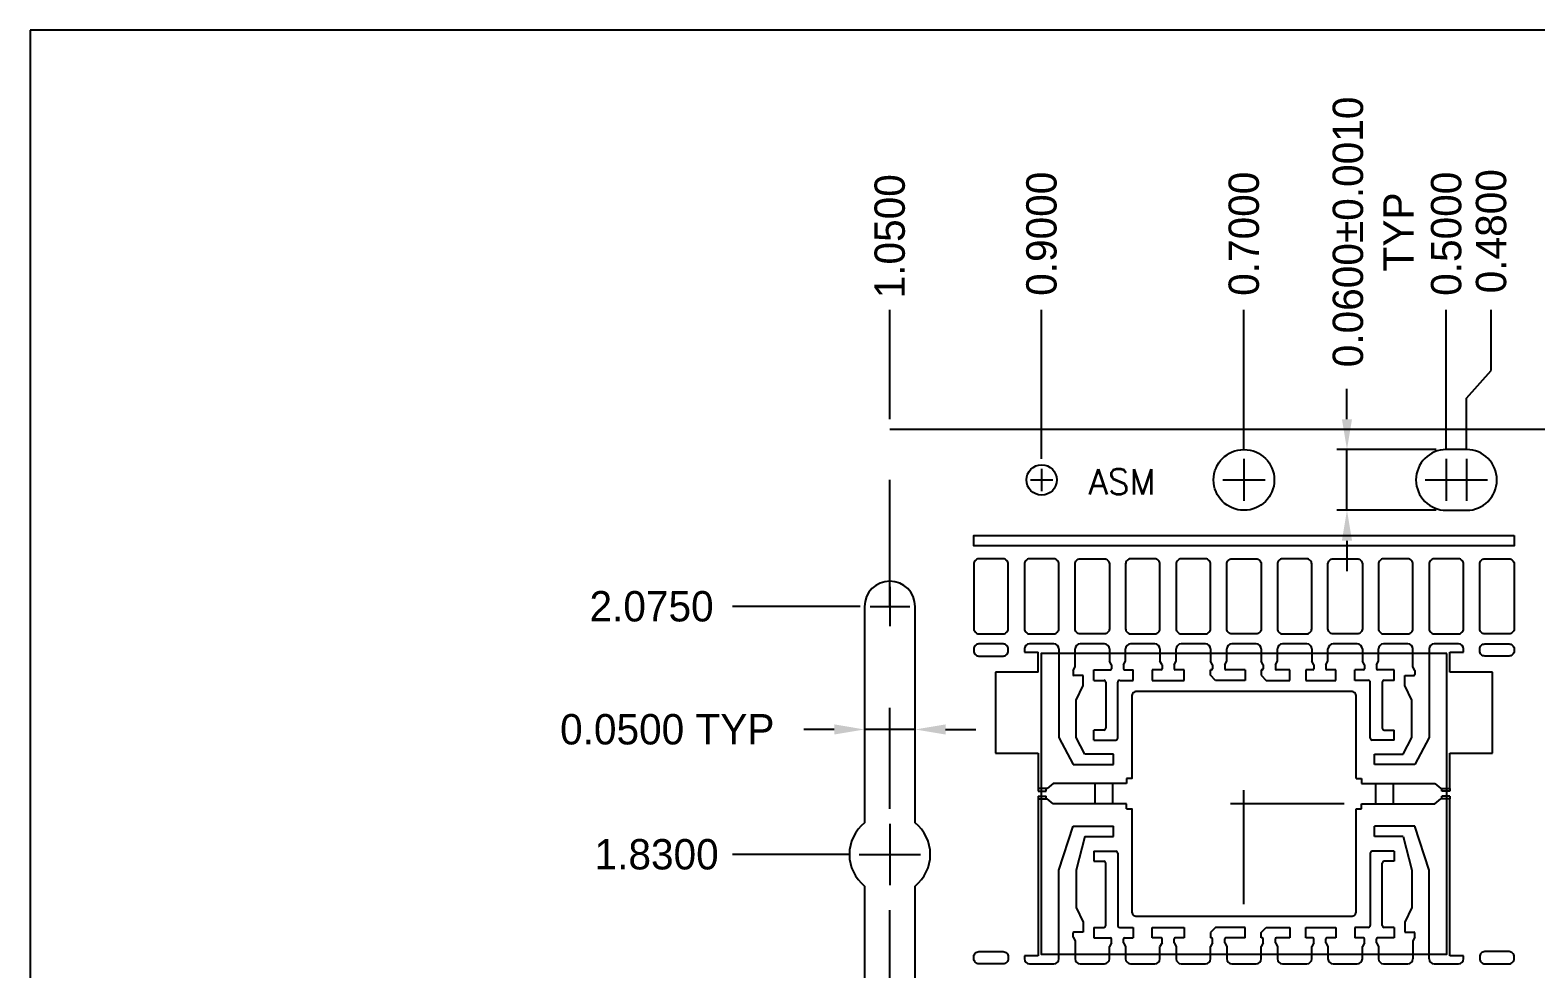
# Model space of a CAD drawing. Header units: inches. Extents: x -27000.02 to -26991.58, y 17307.58 to 17312.32.
# Drawn here: x -27000.018 to -26998.529, y 17311.393 to 17312.32 of the extents above; entities that cross this region are included whole.
import ezdxf

# ---------------------------------------------------------------- set-up
doc = ezdxf.new("R2010")
doc.units = ezdxf.units.IN
doc.header["$MEASUREMENT"] = 0
doc.linetypes.add('CENTER', pattern=[2, 1.25, -0.25, 0.25, -0.25])
doc.linetypes.add('HIDDEN', pattern=[0.375, 0.25, -0.125])
doc.layers.add('1', color=7, linetype='Continuous')
doc.layers.add('1D', color=4, linetype='Continuous')
doc.styles.add('ROMANS', font='romans', dxfattribs={"height": 2.5})

msp = doc.modelspace()

# ---------------------------------------------------------------- linework, layer by layer
at = {"layer": '1'}
for p, q in [((-26999.1678, 17311.9257), (-26997.8178, 17311.9257)), ((-26999.0348, 17311.7087), (-26999.0348, 17311.7057)), ((-26999.0348, 17311.7057), (-26999.0213, 17311.7057)), ((-26999.0058, 17311.7137), (-26999.0298, 17311.7137)), ((-26999.0213, 17311.6857), (-26999.0213, 17311.7057)), ((-26999.0008, 17311.7087), (-26999.0008, 17311.6212)), ((-26998.9848, 17311.6909), (-26998.9848, 17311.7087)), ((-26998.9558, 17311.7137), (-26998.9798, 17311.7137)), ((-26998.9508, 17311.7087), (-26998.9508, 17311.6965)), ((-26998.9348, 17311.6965), (-26998.9348, 17311.7087)), ((-26998.9058, 17311.7137), (-26998.9298, 17311.7137)), ((-26998.9008, 17311.7087), (-26998.9008, 17311.6965)), ((-26998.8848, 17311.6965), (-26998.8848, 17311.7087)), ((-26998.8558, 17311.7137), (-26998.8798, 17311.7137)), ((-26998.8508, 17311.7087), (-26998.8508, 17311.6965)), ((-26998.8348, 17311.6965), (-26998.8348, 17311.7087)), ((-26998.8058, 17311.7137), (-26998.8298, 17311.7137)), ((-26998.8008, 17311.7087), (-26998.8008, 17311.6965)), ((-26998.7848, 17311.6965), (-26998.7848, 17311.7087)), ((-26998.7558, 17311.7137), (-26998.7798, 17311.7137)), ((-26998.7508, 17311.7087), (-26998.7508, 17311.6965)), ((-26998.7348, 17311.6965), (-26998.7348, 17311.7087)), ((-26998.7058, 17311.7137), (-26998.7298, 17311.7137)), ((-26998.7008, 17311.7087), (-26998.7008, 17311.6965)), ((-26998.6848, 17311.6965), (-26998.6848, 17311.7087)), ((-26998.6558, 17311.7137), (-26998.6798, 17311.7137)), ((-26998.6508, 17311.6909), (-26998.6508, 17311.7087)), ((-26998.6348, 17311.7087), (-26998.6348, 17311.6212)), ((-26998.6058, 17311.7137), (-26998.6298, 17311.7137)), ((-26998.6143, 17311.7057), (-26998.6008, 17311.7057)), ((-26998.6143, 17311.6857), (-26998.6143, 17311.7057)), ((-26998.6008, 17311.7057), (-26998.6008, 17311.7087)), ((-26999.0213, 17311.6857), (-26999.0633, 17311.6857)), ((-26999.0633, 17311.6857), (-26999.0633, 17311.6057)), ((-26998.9867, 17311.6874), (-26998.9848, 17311.6909)), ((-26998.9867, 17311.6874), (-26998.9867, 17311.6834)), ((-26998.9662, 17311.6777), (-26998.9662, 17311.688)), ((-26998.9662, 17311.688), (-26998.9498, 17311.688)), ((-26998.9488, 17311.6929), (-26998.9508, 17311.6965)), ((-26998.9488, 17311.6929), (-26998.9488, 17311.689)), ((-26998.9368, 17311.6929), (-26998.9348, 17311.6965)), ((-26998.9368, 17311.6929), (-26998.9368, 17311.689)), ((-26998.9358, 17311.688), (-26998.9273, 17311.688)), ((-26998.9273, 17311.6777), (-26998.9273, 17311.688)), ((-26998.9087, 17311.688), (-26998.9087, 17311.6777)), ((-26998.8998, 17311.688), (-26998.9087, 17311.688)), ((-26998.8988, 17311.6929), (-26998.9008, 17311.6965)), ((-26998.8988, 17311.6929), (-26998.8988, 17311.689)), ((-26998.8868, 17311.6929), (-26998.8848, 17311.6965)), ((-26998.8868, 17311.6929), (-26998.8868, 17311.689)), ((-26998.8769, 17311.688), (-26998.8858, 17311.688)), ((-26998.8769, 17311.6777), (-26998.8769, 17311.688)), ((-26998.8488, 17311.6929), (-26998.8508, 17311.6965)), ((-26998.8508, 17311.6827), (-26998.8508, 17311.688)), ((-26998.8498, 17311.688), (-26998.8508, 17311.688)), ((-26998.8488, 17311.6929), (-26998.8488, 17311.689)), ((-26998.8368, 17311.6929), (-26998.8348, 17311.6965)), ((-26998.8368, 17311.6929), (-26998.8368, 17311.689)), ((-26998.8165, 17311.688), (-26998.8358, 17311.688)), ((-26998.8165, 17311.688), (-26998.8165, 17311.6777)), ((-26998.7988, 17311.6929), (-26998.8008, 17311.6965)), ((-26998.8008, 17311.688), (-26998.8008, 17311.6827)), ((-26998.7998, 17311.688), (-26998.8008, 17311.688)), ((-26998.7988, 17311.6929), (-26998.7988, 17311.689)), ((-26998.7868, 17311.6929), (-26998.7848, 17311.6965)), ((-26998.7868, 17311.6929), (-26998.7868, 17311.689)), ((-26998.7725, 17311.688), (-26998.7858, 17311.688)), ((-26998.7725, 17311.6777), (-26998.7725, 17311.688)), ((-26998.7568, 17311.688), (-26998.7568, 17311.6777)), ((-26998.7498, 17311.688), (-26998.7568, 17311.688)), ((-26998.7488, 17311.6929), (-26998.7508, 17311.6965)), ((-26998.7488, 17311.6929), (-26998.7488, 17311.689)), ((-26998.7368, 17311.6929), (-26998.7348, 17311.6965)), ((-26998.7368, 17311.6929), (-26998.7368, 17311.689)), ((-26998.7269, 17311.688), (-26998.7358, 17311.688)), ((-26998.7269, 17311.6777), (-26998.7269, 17311.688)), ((-26998.7083, 17311.6777), (-26998.7083, 17311.688)), ((-26998.6998, 17311.688), (-26998.7083, 17311.688)), ((-26998.6988, 17311.6929), (-26998.7008, 17311.6965)), ((-26998.6988, 17311.6929), (-26998.6988, 17311.689)), ((-26998.6868, 17311.6929), (-26998.6848, 17311.6965)), ((-26998.6868, 17311.6929), (-26998.6868, 17311.689)), ((-26998.6694, 17311.688), (-26998.6858, 17311.688)), ((-26998.6694, 17311.6777), (-26998.6694, 17311.688)), ((-26998.6488, 17311.6874), (-26998.6508, 17311.6909)), ((-26998.6488, 17311.6874), (-26998.6488, 17311.6834)), ((-26998.5723, 17311.6857), (-26998.6143, 17311.6857)), ((-26998.5723, 17311.6057), (-26998.5723, 17311.6857)), ((-26998.9769, 17311.6824), (-26998.9858, 17311.6824)), ((-26998.9838, 17311.658), (-26998.9769, 17311.6726)), ((-26998.9769, 17311.6726), (-26998.9769, 17311.6824)), ((-26998.9662, 17311.6777), (-26998.9564, 17311.6777)), ((-26998.9544, 17311.6758), (-26998.9544, 17311.6305)), ((-26998.9426, 17311.6207), (-26998.9426, 17311.6758)), ((-26998.9406, 17311.6777), (-26998.9273, 17311.6777)), ((-26998.9087, 17311.6777), (-26998.8769, 17311.6777)), ((-26998.8458, 17311.6777), (-26998.8508, 17311.6827)), ((-26998.8165, 17311.6777), (-26998.8458, 17311.6777)), ((-26998.8008, 17311.6827), (-26998.7958, 17311.6777)), ((-26998.7958, 17311.6777), (-26998.7725, 17311.6777)), ((-26998.7568, 17311.6777), (-26998.7269, 17311.6777)), ((-26998.695, 17311.6777), (-26998.7083, 17311.6777)), ((-26998.693, 17311.6207), (-26998.693, 17311.6758)), ((-26998.6812, 17311.6758), (-26998.6812, 17311.6305)), ((-26998.6694, 17311.6777), (-26998.6792, 17311.6777)), ((-26998.6587, 17311.6726), (-26998.6587, 17311.6824)), ((-26998.6587, 17311.6824), (-26998.6498, 17311.6824)), ((-26998.6518, 17311.658), (-26998.6587, 17311.6726)), ((-26998.9838, 17311.6212), (-26998.9838, 17311.658)), ((-26998.6518, 17311.6212), (-26998.6518, 17311.658)), ((-26998.9564, 17311.6285), (-26998.9662, 17311.6285)), ((-26998.9662, 17311.6187), (-26998.9662, 17311.6285)), ((-26998.6792, 17311.6285), (-26998.6694, 17311.6285)), ((-26998.6694, 17311.6187), (-26998.6694, 17311.6285)), ((-26999.0008, 17311.6212), (-26998.9867, 17311.5947)), ((-26998.9751, 17311.6049), (-26998.9838, 17311.6212)), ((-26998.9662, 17311.6187), (-26998.9446, 17311.6187)), ((-26998.6694, 17311.6187), (-26998.691, 17311.6187)), ((-26998.6605, 17311.6049), (-26998.6518, 17311.6212)), ((-26998.6348, 17311.6212), (-26998.6489, 17311.5947)), ((-26999.0633, 17311.6057), (-26999.0213, 17311.6057)), ((-26999.0213, 17311.6057), (-26999.0213, 17311.5708)), ((-26998.9469, 17311.6049), (-26998.9751, 17311.6049)), ((-26998.9469, 17311.5947), (-26998.9469, 17311.6049)), ((-26998.6887, 17311.5947), (-26998.6887, 17311.6049)), ((-26998.6887, 17311.6049), (-26998.6605, 17311.6049)), ((-26998.6143, 17311.6057), (-26998.5723, 17311.6057)), ((-26998.6143, 17311.5708), (-26998.6143, 17311.6057)), ((-26998.9867, 17311.5947), (-26998.9469, 17311.5947)), ((-26998.6489, 17311.5947), (-26998.6887, 17311.5947)), ((-26999.0123, 17311.5708), (-26999.0213, 17311.5708)), ((-26999.0123, 17311.5708), (-26999.0213, 17311.5708)), ((-26999.0063, 17311.5757), (-26999.0123, 17311.5708)), ((-26998.9338, 17311.5757), (-26999.0063, 17311.5757)), ((-26998.9338, 17311.5807), (-26998.9338, 17311.5757)), ((-26998.7068, 17311.5807), (-26998.7018, 17311.5807)), ((-26998.7018, 17311.5807), (-26998.7018, 17311.5757)), ((-26998.7018, 17311.5757), (-26998.6293, 17311.5757)), ((-26998.6293, 17311.5757), (-26998.6233, 17311.5708)), ((-26998.6233, 17311.5708), (-26998.6143, 17311.5708)), ((-26998.6233, 17311.5708), (-26998.6143, 17311.5708)), ((-26999.0213, 17311.5606), (-26999.0213, 17311.4057)), ((-26999.0213, 17311.5606), (-26999.0123, 17311.5606)), ((-26999.0213, 17311.5606), (-26999.0123, 17311.5606)), ((-26999.0063, 17311.5557), (-26999.0123, 17311.5606)), ((-26998.9338, 17311.5557), (-26999.0063, 17311.5557)), ((-26998.9338, 17311.5507), (-26998.9338, 17311.5557)), ((-26998.7018, 17311.5507), (-26998.7018, 17311.5557)), ((-26998.7018, 17311.5557), (-26998.6293, 17311.5557)), ((-26998.6293, 17311.5557), (-26998.6233, 17311.5606)), ((-26998.6143, 17311.5606), (-26998.6233, 17311.5606)), ((-26998.6143, 17311.5606), (-26998.6233, 17311.5606)), ((-26998.6143, 17311.4057), (-26998.6143, 17311.5606)), ((-26998.7068, 17311.5507), (-26998.7018, 17311.5507)), ((-26999.0008, 17311.4902), (-26998.9867, 17311.5336)), ((-26998.9867, 17311.5336), (-26998.9469, 17311.5336)), ((-26998.9751, 17311.5234), (-26998.9838, 17311.4902)), ((-26998.9751, 17311.5234), (-26998.9469, 17311.5234)), ((-26998.9469, 17311.5234), (-26998.9469, 17311.5336)), ((-26998.6489, 17311.5336), (-26998.6887, 17311.5336)), ((-26998.6887, 17311.5234), (-26998.6887, 17311.5336)), ((-26998.6605, 17311.5234), (-26998.6887, 17311.5234)), ((-26998.6605, 17311.5234), (-26998.6518, 17311.4902)), ((-26998.6348, 17311.4902), (-26998.6489, 17311.5336)), ((-26998.9662, 17311.5088), (-26998.9446, 17311.5088)), ((-26998.9662, 17311.5088), (-26998.9662, 17311.499)), ((-26998.9426, 17311.5069), (-26998.9426, 17311.4356)), ((-26998.693, 17311.5069), (-26998.693, 17311.4356)), ((-26998.6694, 17311.5088), (-26998.691, 17311.5088)), ((-26998.6694, 17311.5088), (-26998.6694, 17311.499)), ((-26998.9662, 17311.499), (-26998.9564, 17311.499)), ((-26998.9544, 17311.4356), (-26998.9544, 17311.497)), ((-26998.6812, 17311.4356), (-26998.6812, 17311.497)), ((-26998.6694, 17311.499), (-26998.6792, 17311.499)), ((-26999.0008, 17311.4027), (-26999.0008, 17311.4902)), ((-26998.9838, 17311.4902), (-26998.9838, 17311.4533)), ((-26998.6518, 17311.4902), (-26998.6518, 17311.4533)), ((-26998.6348, 17311.4027), (-26998.6348, 17311.4902)), ((-26998.9838, 17311.4533), (-26998.9769, 17311.4388)), ((-26998.6518, 17311.4533), (-26998.6587, 17311.4388)), ((-26998.9769, 17311.4388), (-26998.9769, 17311.4289)), ((-26998.9662, 17311.4336), (-26998.9662, 17311.4234)), ((-26998.9662, 17311.4336), (-26998.9564, 17311.4336)), ((-26998.9406, 17311.4336), (-26998.9273, 17311.4336)), ((-26998.9273, 17311.4336), (-26998.9273, 17311.4234)), ((-26998.9087, 17311.4234), (-26998.9087, 17311.4336)), ((-26998.9087, 17311.4336), (-26998.8769, 17311.4336)), ((-26998.8769, 17311.4336), (-26998.8769, 17311.4234)), ((-26998.8458, 17311.4336), (-26998.8508, 17311.4286)), ((-26998.8165, 17311.4336), (-26998.8458, 17311.4336)), ((-26998.8165, 17311.4234), (-26998.8165, 17311.4336)), ((-26998.8008, 17311.4286), (-26998.7958, 17311.4336)), ((-26998.7958, 17311.4336), (-26998.7725, 17311.4336)), ((-26998.7725, 17311.4336), (-26998.7725, 17311.4234)), ((-26998.7568, 17311.4234), (-26998.7568, 17311.4336)), ((-26998.7568, 17311.4336), (-26998.7269, 17311.4336)), ((-26998.7269, 17311.4336), (-26998.7269, 17311.4234)), ((-26998.695, 17311.4336), (-26998.7083, 17311.4336)), ((-26998.7083, 17311.4336), (-26998.7083, 17311.4234)), ((-26998.6694, 17311.4336), (-26998.6792, 17311.4336)), ((-26998.6694, 17311.4336), (-26998.6694, 17311.4234)), ((-26998.6587, 17311.4388), (-26998.6587, 17311.4289)), ((-26998.9867, 17311.424), (-26998.9867, 17311.4279)), ((-26998.9867, 17311.424), (-26998.9848, 17311.4204)), ((-26998.9769, 17311.4289), (-26998.9858, 17311.4289)), ((-26998.9848, 17311.4204), (-26998.9848, 17311.4027)), ((-26998.9662, 17311.4234), (-26998.9498, 17311.4234)), ((-26998.9488, 17311.4184), (-26998.9508, 17311.4149)), ((-26998.9488, 17311.4184), (-26998.9488, 17311.4224)), ((-26998.9368, 17311.4184), (-26998.9368, 17311.4224)), ((-26998.9368, 17311.4184), (-26998.9348, 17311.4149)), ((-26998.9358, 17311.4234), (-26998.9273, 17311.4234)), ((-26998.8998, 17311.4234), (-26998.9087, 17311.4234)), ((-26998.8988, 17311.4184), (-26998.9008, 17311.4149)), ((-26998.8988, 17311.4184), (-26998.8988, 17311.4224)), ((-26998.8868, 17311.4184), (-26998.8868, 17311.4224)), ((-26998.8868, 17311.4184), (-26998.8848, 17311.4149)), ((-26998.8769, 17311.4234), (-26998.8858, 17311.4234)), ((-26998.8508, 17311.4286), (-26998.8508, 17311.4234)), ((-26998.8498, 17311.4234), (-26998.8508, 17311.4234)), ((-26998.8488, 17311.4184), (-26998.8508, 17311.4149)), ((-26998.8488, 17311.4184), (-26998.8488, 17311.4224)), ((-26998.8368, 17311.4184), (-26998.8368, 17311.4224)), ((-26998.8368, 17311.4184), (-26998.8348, 17311.4149)), ((-26998.8165, 17311.4234), (-26998.8358, 17311.4234)), ((-26998.8008, 17311.4234), (-26998.8008, 17311.4286)), ((-26998.7998, 17311.4234), (-26998.8008, 17311.4234)), ((-26998.7988, 17311.4184), (-26998.8008, 17311.4149)), ((-26998.7988, 17311.4184), (-26998.7988, 17311.4224)), ((-26998.7868, 17311.4184), (-26998.7868, 17311.4224)), ((-26998.7868, 17311.4184), (-26998.7848, 17311.4149)), ((-26998.7725, 17311.4234), (-26998.7858, 17311.4234)), ((-26998.7498, 17311.4234), (-26998.7568, 17311.4234)), ((-26998.7488, 17311.4184), (-26998.7508, 17311.4149)), ((-26998.7488, 17311.4184), (-26998.7488, 17311.4224)), ((-26998.7368, 17311.4184), (-26998.7368, 17311.4224)), ((-26998.7368, 17311.4184), (-26998.7348, 17311.4149)), ((-26998.7269, 17311.4234), (-26998.7358, 17311.4234)), ((-26998.6998, 17311.4234), (-26998.7083, 17311.4234)), ((-26998.6988, 17311.4184), (-26998.7008, 17311.4149)), ((-26998.6988, 17311.4184), (-26998.6988, 17311.4224)), ((-26998.6868, 17311.4184), (-26998.6868, 17311.4224)), ((-26998.6868, 17311.4184), (-26998.6848, 17311.4149)), ((-26998.6694, 17311.4234), (-26998.6858, 17311.4234)), ((-26998.6587, 17311.4289), (-26998.6498, 17311.4289)), ((-26998.6488, 17311.424), (-26998.6508, 17311.4204)), ((-26998.6508, 17311.4204), (-26998.6508, 17311.4027)), ((-26998.6488, 17311.424), (-26998.6488, 17311.4279)), ((-26999.0348, 17311.4057), (-26999.0348, 17311.4027)), ((-26999.0213, 17311.4057), (-26999.0348, 17311.4057)), ((-26998.9508, 17311.4027), (-26998.9508, 17311.4149)), ((-26998.9348, 17311.4149), (-26998.9348, 17311.4027)), ((-26998.9008, 17311.4027), (-26998.9008, 17311.4149)), ((-26998.8848, 17311.4149), (-26998.8848, 17311.4027)), ((-26998.8508, 17311.4027), (-26998.8508, 17311.4149)), ((-26998.8348, 17311.4149), (-26998.8348, 17311.4027)), ((-26998.8008, 17311.4027), (-26998.8008, 17311.4149)), ((-26998.7848, 17311.4149), (-26998.7848, 17311.4027)), ((-26998.7508, 17311.4027), (-26998.7508, 17311.4149)), ((-26998.7348, 17311.4149), (-26998.7348, 17311.4027)), ((-26998.7008, 17311.4027), (-26998.7008, 17311.4149)), ((-26998.7008, 17311.4027), (-26998.7008, 17311.4073)), ((-26998.6848, 17311.4149), (-26998.6848, 17311.4027)), ((-26998.6848, 17311.4073), (-26998.6848, 17311.4027)), ((-26998.6008, 17311.4057), (-26998.6143, 17311.4057)), ((-26998.6008, 17311.4027), (-26998.6008, 17311.4057)), ((-26999.0298, 17311.3977), (-26999.0058, 17311.3977)), ((-26998.9798, 17311.3977), (-26998.9558, 17311.3977)), ((-26998.9298, 17311.3977), (-26998.9058, 17311.3977)), ((-26998.8798, 17311.3977), (-26998.8558, 17311.3977)), ((-26998.8298, 17311.3977), (-26998.8058, 17311.3977)), ((-26998.7798, 17311.3977), (-26998.7558, 17311.3977)), ((-26998.7298, 17311.3977), (-26998.7058, 17311.3977)), ((-26998.6798, 17311.3977), (-26998.6558, 17311.3977)), ((-26998.6298, 17311.3977), (-26998.6058, 17311.3977))]:
    msp.add_line(p, q, dxfattribs=at)
for points in [[(-26998.6178, 17311.8457), (-26998.5978, 17311.8457, 1), (-26998.5978, 17311.9057), (-26998.6178, 17311.9057, 1)], [(-26999.0848, 17311.7287, 0.414214), (-26999.0798, 17311.7237), (-26999.0558, 17311.7237, 0.414214), (-26999.0508, 17311.7287), (-26999.0508, 17311.7927, 0.414214), (-26999.0558, 17311.7977), (-26999.0798, 17311.7977, 0.414214), (-26999.0848, 17311.7927)], [(-26999.0348, 17311.7287, 0.414214), (-26999.0298, 17311.7237), (-26999.0058, 17311.7237, 0.414214), (-26999.0008, 17311.7287), (-26999.0008, 17311.7927, 0.414214), (-26999.0058, 17311.7977), (-26999.0298, 17311.7977, 0.414214), (-26999.0348, 17311.7927)], [(-26998.9508, 17311.7287, -0.414214), (-26998.9558, 17311.7237), (-26998.9798, 17311.7237, -0.414214), (-26998.9848, 17311.7287), (-26998.9848, 17311.7927, -0.414214), (-26998.9798, 17311.7977), (-26998.9558, 17311.7977, -0.414214), (-26998.9508, 17311.7927)], [(-26998.9298, 17311.7977, 0.414214), (-26998.9348, 17311.7927), (-26998.9348, 17311.7287, 0.414214), (-26998.9298, 17311.7237), (-26998.9058, 17311.7237, 0.414214), (-26998.9008, 17311.7287), (-26998.9008, 17311.7927, 0.414214), (-26998.9058, 17311.7977)], [(-26998.8848, 17311.7287, 0.414214), (-26998.8798, 17311.7237), (-26998.8558, 17311.7237, 0.414214), (-26998.8508, 17311.7287), (-26998.8508, 17311.7927, 0.414214), (-26998.8558, 17311.7977), (-26998.8798, 17311.7977, 0.414214), (-26998.8848, 17311.7927)], [(-26998.8008, 17311.7287, -0.414214), (-26998.8058, 17311.7237), (-26998.8298, 17311.7237, -0.414214), (-26998.8348, 17311.7287), (-26998.8348, 17311.7927, -0.414214), (-26998.8298, 17311.7977), (-26998.8058, 17311.7977, -0.414214), (-26998.8008, 17311.7927)], [(-26998.7558, 17311.7237, 0.414214), (-26998.7508, 17311.7287), (-26998.7508, 17311.7927, 0.414214), (-26998.7558, 17311.7977), (-26998.7798, 17311.7977, 0.414214), (-26998.7848, 17311.7927), (-26998.7848, 17311.7287, 0.414214), (-26998.7798, 17311.7237)], [(-26998.7008, 17311.7287, -0.414214), (-26998.7058, 17311.7237), (-26998.7298, 17311.7237, -0.414214), (-26998.7348, 17311.7287), (-26998.7348, 17311.7927, -0.414214), (-26998.7298, 17311.7977), (-26998.7058, 17311.7977, -0.414214), (-26998.7008, 17311.7927)], [(-26998.6848, 17311.7287, 0.414214), (-26998.6798, 17311.7237), (-26998.6558, 17311.7237, 0.414214), (-26998.6508, 17311.7287), (-26998.6508, 17311.7927, 0.414214), (-26998.6558, 17311.7977), (-26998.6798, 17311.7977, 0.414214), (-26998.6848, 17311.7927)], [(-26998.6058, 17311.7237, 0.414214), (-26998.6008, 17311.7287), (-26998.6008, 17311.7927, 0.414214), (-26998.6058, 17311.7977), (-26998.6298, 17311.7977, 0.414214), (-26998.6348, 17311.7927), (-26998.6348, 17311.7287, 0.414214), (-26998.6298, 17311.7237)], [(-26998.5508, 17311.7287, -0.414214), (-26998.5558, 17311.7237), (-26998.5798, 17311.7237, -0.414214), (-26998.5848, 17311.7287), (-26998.5848, 17311.7927, -0.414214), (-26998.5798, 17311.7977), (-26998.5558, 17311.7977, -0.414214), (-26998.5508, 17311.7927)], [(-26999.1928, 17310.8069, 0.480384), (-26999.1928, 17310.7445), (-26999.1928, 17309.9769, 0.480384), (-26999.1928, 17309.9145), (-26999.1928, 17309.8007, 1), (-26999.1428, 17309.8007), (-26999.1428, 17309.9145, 0.480384), (-26999.1428, 17309.9769), (-26999.1428, 17310.7445, 0.480384), (-26999.1428, 17310.8069), (-26999.1428, 17311.4745, 0.480384), (-26999.1428, 17311.5369), (-26999.1428, 17311.7507, 1), (-26999.1928, 17311.7507), (-26999.1928, 17311.5369, 0.480384), (-26999.1928, 17311.4745)], [(-26999.0558, 17311.7017, 0.414214), (-26999.0508, 17311.7067), (-26999.0508, 17311.7087, 0.414214), (-26999.0558, 17311.7137), (-26999.0798, 17311.7137, 0.414214), (-26999.0848, 17311.7087), (-26999.0848, 17311.7067, 0.414214), (-26999.0798, 17311.7017)], [(-26998.5798, 17311.7017, -0.414214), (-26998.5848, 17311.7067), (-26998.5848, 17311.7087, -0.414214), (-26998.5798, 17311.7137), (-26998.5558, 17311.7137, -0.414214), (-26998.5508, 17311.7087), (-26998.5508, 17311.7067, -0.414214), (-26998.5558, 17311.7017)], [(-26999.0558, 17311.4097, -0.414214), (-26999.0508, 17311.4047), (-26999.0508, 17311.4027, -0.414214), (-26999.0558, 17311.3977), (-26999.0798, 17311.3977, -0.414214), (-26999.0848, 17311.4027), (-26999.0848, 17311.4047, -0.414214), (-26999.0798, 17311.4097)], [(-26998.5798, 17311.4097, 0.414214), (-26998.5848, 17311.4047), (-26998.5848, 17311.4027, 0.414214), (-26998.5798, 17311.3977), (-26998.5558, 17311.3977, 0.414214), (-26998.5508, 17311.4027), (-26998.5508, 17311.4047, 0.414214), (-26998.5558, 17311.4097)]]:
    msp.add_lwpolyline(points, format="xyb", close=True, dxfattribs=at)
msp.add_lwpolyline([(-26998.5508, 17311.8207), (-26998.5508, 17311.8107), (-26999.0848, 17311.8107), (-26999.0848, 17311.8207)], close=True, dxfattribs=at)
for points in [[(-26998.7068, 17311.5807), (-26998.7068, 17311.6617, 0.414214), (-26998.7118, 17311.6667), (-26998.9238, 17311.6667, 0.414214), (-26998.9288, 17311.6617), (-26998.9288, 17311.5807), (-26998.9338, 17311.5807)], [(-26998.9338, 17311.5507), (-26998.9288, 17311.5507), (-26998.9288, 17311.4497, 0.414214), (-26998.9238, 17311.4447), (-26998.7118, 17311.4447, 0.414214), (-26998.7068, 17311.4497), (-26998.7068, 17311.5507)]]:
    msp.add_lwpolyline(points, format="xyb", dxfattribs=at)
for centre, radius in [((-26998.8178, 17311.8757), 0.03), ((-26999.0178, 17311.8757), 0.015)]:
    msp.add_circle(centre, radius, dxfattribs=at)
for centre, radius, start, end in [((-26999.0298, 17311.7087), 0.005, 90, 180), ((-26999.0058, 17311.7087), 0.005, 0, 90), ((-26998.9798, 17311.7087), 0.005, 90, 180), ((-26998.9558, 17311.7087), 0.005, 0, 90), ((-26998.9298, 17311.7087), 0.005, 90, 180), ((-26998.9058, 17311.7087), 0.005, 0, 90), ((-26998.8798, 17311.7087), 0.005, 90, 180), ((-26998.8558, 17311.7087), 0.005, 0, 90), ((-26998.8298, 17311.7087), 0.005, 90, 180), ((-26998.8058, 17311.7087), 0.005, 0, 90), ((-26998.7798, 17311.7087), 0.005, 90, 180), ((-26998.7558, 17311.7087), 0.005, 0, 90), ((-26998.7298, 17311.7087), 0.005, 90, 180), ((-26998.7058, 17311.7087), 0.005, 0, 90), ((-26998.6798, 17311.7087), 0.005, 90, 180), ((-26998.6558, 17311.7087), 0.005, 0, 90), ((-26998.6298, 17311.7087), 0.005, 90, 180), ((-26998.6058, 17311.7087), 0.005, 0, 90), ((-26998.9498, 17311.689), 0.000984, 270, 360), ((-26998.9358, 17311.689), 0.000984, 180, 270), ((-26998.8998, 17311.689), 0.000984, 270, 360), ((-26998.8858, 17311.689), 0.000984, 180, 270), ((-26998.8498, 17311.689), 0.000984, 270, 360), ((-26998.8358, 17311.689), 0.000984, 180, 270), ((-26998.7998, 17311.689), 0.000984, 270, 360), ((-26998.7858, 17311.689), 0.000984, 180, 270), ((-26998.7498, 17311.689), 0.000984, 270, 360), ((-26998.7358, 17311.689), 0.000984, 180, 270), ((-26998.6998, 17311.689), 0.000984, 270, 360), ((-26998.6858, 17311.689), 0.000984, 180, 270), ((-26998.9858, 17311.6834), 0.000984, 180, 270), ((-26998.9564, 17311.6758), 0.00197, 0, 90), ((-26998.9406, 17311.6758), 0.00197, 90, 180), ((-26998.695, 17311.6758), 0.00197, 0, 90), ((-26998.6792, 17311.6758), 0.00197, 90, 180), ((-26998.6498, 17311.6834), 0.000984, 270, 360), ((-26998.9564, 17311.6305), 0.00197, 270, 0), ((-26998.6792, 17311.6305), 0.00197, 180, 270), ((-26998.9446, 17311.6207), 0.00197, 270, 0), ((-26998.691, 17311.6207), 0.00197, 180, 270), ((-26998.9446, 17311.5069), 0.00197, 0, 90), ((-26998.691, 17311.5069), 0.00197, 90, 180), ((-26998.9564, 17311.497), 0.00197, 0, 90), ((-26998.6792, 17311.497), 0.00197, 90, 180), ((-26998.9564, 17311.4356), 0.00197, 270, 0), ((-26998.9406, 17311.4356), 0.00197, 180, 270), ((-26998.695, 17311.4356), 0.00197, 270, 0), ((-26998.6792, 17311.4356), 0.00197, 180, 270), ((-26998.9858, 17311.4279), 0.000984, 90, 180), ((-26998.9498, 17311.4224), 0.000984, 0, 90), ((-26998.9358, 17311.4224), 0.000984, 90, 180), ((-26998.8998, 17311.4224), 0.000984, 0, 90), ((-26998.8858, 17311.4224), 0.000984, 90, 180), ((-26998.8498, 17311.4224), 0.000984, 0, 90), ((-26998.8358, 17311.4224), 0.000984, 90, 180), ((-26998.7998, 17311.4224), 0.000984, 0, 90), ((-26998.7858, 17311.4224), 0.000984, 90, 180), ((-26998.7498, 17311.4224), 0.000984, 0, 90), ((-26998.7358, 17311.4224), 0.000984, 90, 180), ((-26998.6998, 17311.4224), 0.000984, 0, 90), ((-26998.6858, 17311.4224), 0.000984, 90, 180), ((-26998.6498, 17311.4279), 0.000984, 0, 90), ((-26999.0298, 17311.4027), 0.005, 180, 270), ((-26999.0058, 17311.4027), 0.005, 270, 0), ((-26998.9798, 17311.4027), 0.005, 180, 270), ((-26998.9558, 17311.4027), 0.005, 270, 0), ((-26998.9298, 17311.4027), 0.005, 180, 270), ((-26998.9058, 17311.4027), 0.005, 270, 0), ((-26998.8798, 17311.4027), 0.005, 180, 270), ((-26998.8558, 17311.4027), 0.005, 270, 0), ((-26998.8298, 17311.4027), 0.005, 180, 270), ((-26998.8058, 17311.4027), 0.005, 270, 0), ((-26998.7798, 17311.4027), 0.005, 180, 270), ((-26998.7558, 17311.4027), 0.005, 270, 0), ((-26998.7298, 17311.4027), 0.005, 180, 270), ((-26998.7058, 17311.4027), 0.005, 270, 0), ((-26998.6798, 17311.4027), 0.005, 180, 270), ((-26998.6558, 17311.4027), 0.005, 270, 0), ((-26998.6298, 17311.4027), 0.005, 180, 270), ((-26998.6058, 17311.4027), 0.005, 270, 0)]:
    msp.add_arc(centre, radius, start, end, dxfattribs=at)
at = {"layer": '1D', "color": 7}
for p, q in [((-26996.7418, 17312.3201), (-27000.0175, 17312.3201)), ((-27000.0175, 17312.3201), (-27000.0175, 17307.739))]:
    msp.add_line(p, q, dxfattribs=at)
at = {"layer": '1D'}
for p, q in [((-26999.1678, 17311.9357), (-26999.1678, 17312.0439)), ((-26999.0178, 17311.8966), (-26999.0178, 17312.0439)), ((-26998.8178, 17311.9065), (-26998.8178, 17312.0439)), ((-26998.6178, 17311.9065), (-26998.6178, 17312.0439)), ((-26998.5734, 17311.9839), (-26998.5734, 17312.0439)), ((-26998.5978, 17311.9565), (-26998.5734, 17311.9839)), ((-26998.716, 17311.9357), (-26998.716, 17311.9657)), ((-26998.5978, 17311.9065), (-26998.5978, 17311.9565)), ((-26998.8178, 17311.8965), (-26998.8178, 17311.8549)), ((-26998.6278, 17311.9057), (-26998.726, 17311.9057)), ((-26998.716, 17311.8457), (-26998.716, 17311.9057)), ((-26998.6178, 17311.8965), (-26998.6178, 17311.8549)), ((-26998.5978, 17311.8965), (-26998.5978, 17311.8549)), ((-26999.0178, 17311.8866), (-26999.0178, 17311.8647)), ((-26999.0287, 17311.8757), (-26999.0068, 17311.8757)), ((-26998.8386, 17311.8757), (-26998.797, 17311.8757)), ((-26998.6386, 17311.8757), (-26998.577, 17311.8757)), ((-26998.6278, 17311.8457), (-26998.726, 17311.8457)), ((-26998.716, 17311.8157), (-26998.716, 17311.7857)), ((-26999.1678, 17311.7702), (-26999.1678, 17311.7311)), ((-26999.1973, 17311.7507), (-26999.3233, 17311.7507)), ((-26999.1873, 17311.7507), (-26999.1482, 17311.7507)), ((-26999.2228, 17311.6292), (-26999.2528, 17311.6292)), ((-26999.1428, 17311.6292), (-26999.1928, 17311.6292)), ((-26999.1128, 17311.6292), (-26999.0828, 17311.6292)), ((-26999.0213, 17311.5682), (-26999.0133, 17311.5682)), ((-26998.6143, 17311.5682), (-26998.6223, 17311.5682)), ((-26999.0213, 17311.5632), (-26999.0133, 17311.5632)), ((-26998.6143, 17311.5632), (-26998.6223, 17311.5632)), ((-26999.1678, 17311.536), (-26999.1678, 17311.4753)), ((-26999.2081, 17311.5057), (-26999.3233, 17311.5057)), ((-26999.1981, 17311.5057), (-26999.1374, 17311.5057))]:
    msp.add_line(p, q, dxfattribs=at)
at = {"layer": '1D', "linetype": 'CENTER', "ltscale": 0.1}
msp.add_line((-26999.1678, 17309.6257), (-26999.1678, 17311.9257), dxfattribs=at)
at = {"layer": '1D', "linetype": 'CENTER', "ltscale": 0.09}
for p, q in [((-26998.8178, 17311.4566), (-26998.8178, 17311.6547)), ((-26998.7187, 17311.5557), (-26998.9168, 17311.5557))]:
    msp.add_line(p, q, dxfattribs=at)
at = {"layer": '1D', "linetype": 'HIDDEN'}
for p, q in [((-26999.0213, 17311.5708), (-26999.0213, 17311.5682)), ((-26999.0133, 17311.5682), (-26999.0133, 17311.5708)), ((-26998.6223, 17311.5682), (-26998.6223, 17311.5708)), ((-26998.6143, 17311.5708), (-26998.6143, 17311.5682)), ((-26999.0213, 17311.5632), (-26999.0213, 17311.5606)), ((-26999.0133, 17311.5606), (-26999.0133, 17311.5632)), ((-26998.6223, 17311.5606), (-26998.6223, 17311.5632)), ((-26998.6143, 17311.5632), (-26998.6143, 17311.5606))]:
    msp.add_line(p, q, dxfattribs=at)
at = {"layer": '1D', "color": 2, "ltscale": 0.05}
msp.add_lwpolyline([(-26998.6173, 17311.7041), (-26999.0183, 17311.7041), (-26999.0183, 17311.4073), (-26998.6173, 17311.4073)], close=True, dxfattribs=at)
at = {"layer": '1D'}
for points in [[(-26998.9651, 17311.5757), (-26998.9651, 17311.5557)], [(-26998.9478, 17311.5757), (-26998.9478, 17311.5557)], [(-26998.6878, 17311.5757), (-26998.6878, 17311.5557)], [(-26998.6705, 17311.5757), (-26998.6705, 17311.5557)]]:
    msp.add_lwpolyline(points, dxfattribs=at)
for points in [[(-26998.721, 17311.9357), (-26998.711, 17311.9357), (-26998.716, 17311.9057)], [(-26998.721, 17311.8157), (-26998.711, 17311.8157), (-26998.716, 17311.8457)], [(-26999.2228, 17311.6342), (-26999.2228, 17311.6242), (-26999.1928, 17311.6292)], [(-26999.1128, 17311.6342), (-26999.1128, 17311.6242), (-26999.1428, 17311.6292)]]:
    msp.add_solid(points, dxfattribs=at)

# ---------------------------------------------------------------- texts
at = {"layer": '1D', "style": 'ROMANS'}
msp.add_text('ASM', height=0.025, dxfattribs=at).set_placement((-26998.9717, 17311.8614))
at = {"layer": '1D', "char_height": 0.03, "attachment_point": 5, "rotation": 90}
for s, insert in [('\\A1;0.0600%%P0.0010\\PTYP', (-26998.6901, 17312.1207)), ('\\A1;1.0500', (-26999.1678, 17312.1164)), ('\\A1;0.9000', (-26999.0178, 17312.1189)), ('\\A1;0.7000', (-26998.8178, 17312.1189)), ('\\A1;0.5000', (-26998.6178, 17312.1189)), ('\\A1;0.4800', (-26998.5734, 17312.1214))]:
    msp.add_mtext(s, dxfattribs=dict(at, insert=insert))
at = {"layer": '1D', "char_height": 0.03, "attachment_point": 5}
for s, insert in [('\\A1;2.0750', (-26999.4033, 17311.7507)), ('\\A1;0.0500 TYP', (-26999.3878, 17311.6292)), ('\\A1;1.8300', (-26999.3983, 17311.5057))]:
    msp.add_mtext(s, dxfattribs=dict(at, insert=insert))

doc.saveas('drawing.dxf')
